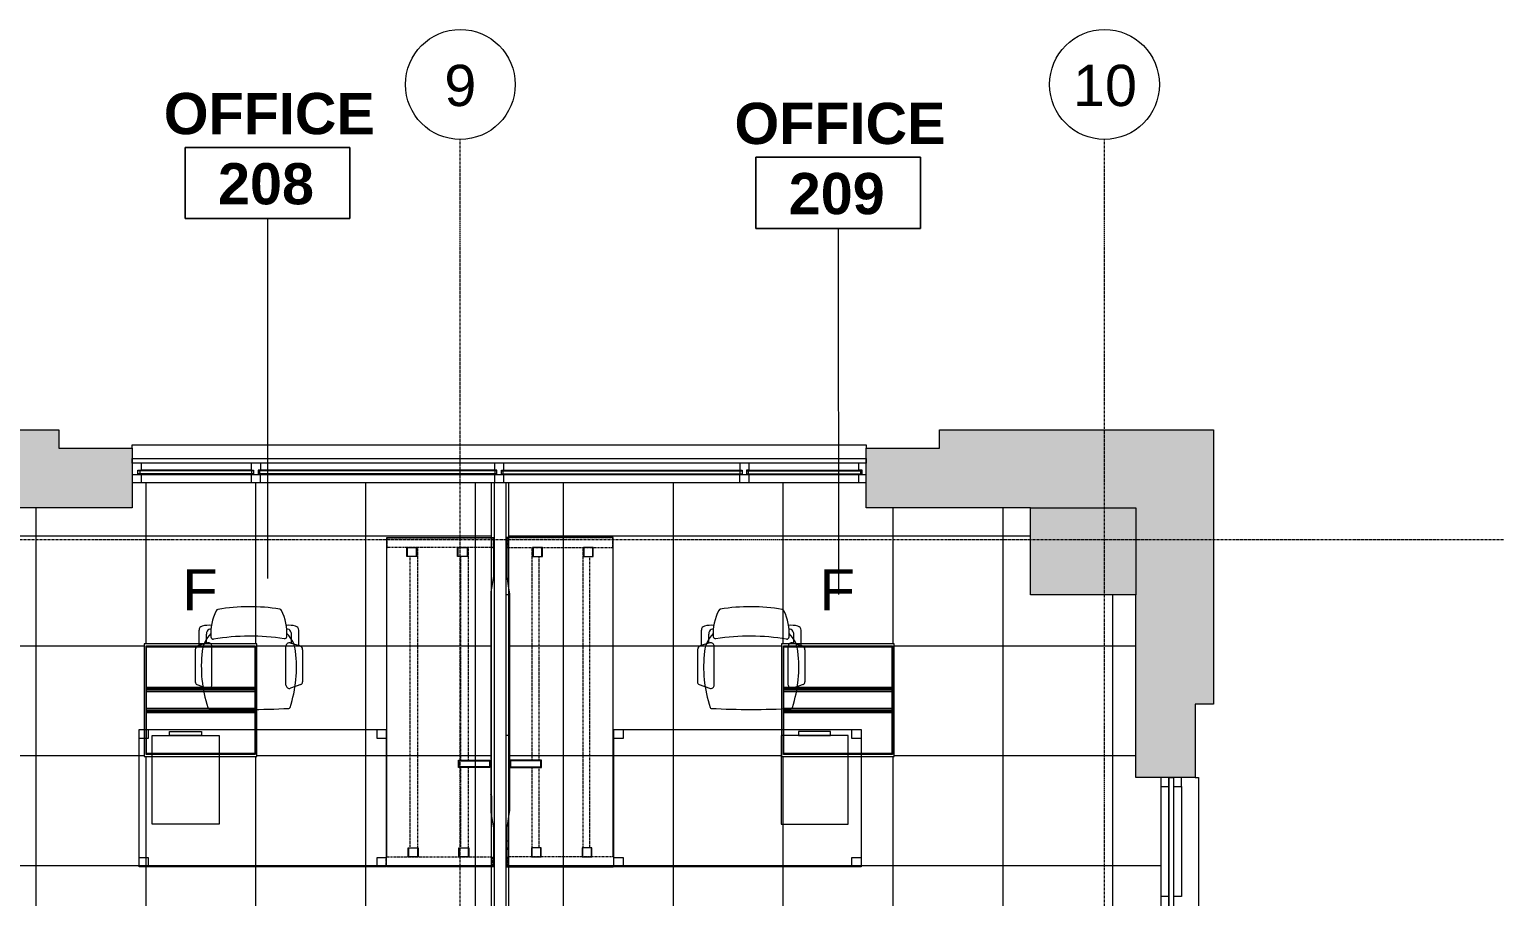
# Model space of a CAD drawing. Header units: inches. Extents: x 29752 to 32426, y -178 to 5722.
# Drawn here: x 31123.4 to 31445.4, y 5532.8 to 5722.1 of the extents above; entities that cross this region are included whole.
import ezdxf

# ---------------------------------------------------------------- set-up
doc = ezdxf.new("R2010")
doc.units = ezdxf.units.IN
doc.header["$MEASUREMENT"] = 0
doc.linetypes.add('Grid Line 1_2_', pattern=[0.875, 0.5, -0.125, 0.125, -0.125])
doc.linetypes.add('Overhead', pattern=[0.15625, 0.09375, -0.0625])
for name, color, linetype, lineweight in [('1900 Duke Street_2nd Flr_LINKED_dwg', 8, 'Continuous', 9), ('A-AREA-IDEN', 2, 'Continuous', 9), ('A-CLNG', 13, 'Continuous', 13), ('A-CLNG-PATT', 13, 'Continuous', 13), ('A-FLOR', 192, 'Continuous', 13), ('A-GLAZ-CURT', 52, 'Continuous', 9), ('A-WALL', 113, 'Continuous', 13), ('A-WALL-PATT', 111, 'Continuous', 13), ('AE-GLAZING', 7, 'Continuous', 9), ('AE-SILL', 7, 'Continuous', 9), ('E-LITE-EQPM', 33, 'Continuous', 9), ('E-LITE-EQPM-IDEN', 33, 'Continuous', 9), ('I-FURN', 30, 'Continuous', 9), ('I-FURN-PNLS', 30, 'Continuous', 9), ('I-WALL', 2, 'Continuous', 13), ('S-GRID', 1, 'Continuous', 9), ('S-GRID-IDEN', 1, 'Continuous', 9)]:
    doc.layers.add(name, color=color, linetype=linetype, lineweight=lineweight)
doc.styles.add('Arial', font='arial.ttf', dxfattribs={"height": 9})
doc.styles.add('Swis721 Lt BT', font='swissl.ttf', dxfattribs={"height": 9})
doc.styles.add('Swis721 Lt BT_B', font='', dxfattribs={"height": 9})
doc.styles.get('Swis721 Lt BT_B').set_extended_font_data('Swis721 Lt BT', bold=True)

# ---------------------------------------------------------------- blocks, each defined once
blk = doc.blocks.new('1900 Duke Street_2nd Flr_LINKED_dwg-5565117-FIRST FLOOR')
at = {"layer": 'AE-GLAZING'}
for p, q in [((2073.75, 1246.92), (2048.5, 1246.92)), ((2048.88, 1246.92), (2048.88, 1246.32)), ((2073.25, 1247.12), (2049.25, 1247.12)), ((2073.37, 1246.32), (2073.37, 1246.92)), ((2126.94, 1246.92), (2074.75, 1246.92)), ((2075.13, 1246.32), (2075.13, 1246.92)), ((2075.25, 1248.62), (2075.25, 1247.12)), ((2126.44, 1248.62), (2126.44, 1247.12)), ((2126.56, 1246.32), (2126.56, 1246.92)), ((2127.94, 1246.92), (2180.5, 1246.92)), ((2128.31, 1246.32), (2128.31, 1246.92)), ((2180, 1248.62), (2180, 1247.12)), ((2180.12, 1246.32), (2180.12, 1246.92)), ((2181.5, 1246.92), (2206.75, 1246.92)), ((2181.88, 1246.32), (2181.88, 1246.92)), ((2182, 1247.12), (2206, 1247.12)), ((2206.37, 1246.92), (2206.37, 1246.32)), ((2073.75, 1246.32), (2048.5, 1246.32)), ((2126.94, 1246.32), (2074.75, 1246.32)), ((2075.25, 1244.37), (2075.25, 1246.12)), ((2127.94, 1246.32), (2180.5, 1246.32)), ((2180, 1244.37), (2180, 1246.12)), ((2181.5, 1246.32), (2206.75, 1246.32)), ((2182, 1246.12), (2182, 1244.37)), ((2272, 1178), (2273.75, 1178)), ((2273.75, 1154), (2272, 1154))]:
    blk.add_line(p, q, dxfattribs=at)
at = {"layer": 'AE-GLAZING', "flags": 128}
for points in [[(2049.25, 1244.37), (2049.25, 1246.12), (2048.5, 1246.12), (2048.5, 1247.12), (2049.25, 1247.12), (2049.25, 1248.62)], [(2073.25, 1248.62), (2073.25, 1247.12), (2073.75, 1247.12), (2073.75, 1246.12), (2073.25, 1246.12)], [(2126.44, 1246.12), (2126.94, 1246.12), (2126.94, 1247.12), (2126.44, 1247.12), (2075.25, 1247.12), (2074.75, 1247.12), (2074.75, 1246.12), (2075.25, 1246.12), (2126.44, 1246.12), (2126.44, 1244.37)], [(2128.44, 1244.37), (2128.44, 1246.12), (2127.94, 1246.12), (2127.94, 1247.12), (2128.44, 1247.12), (2128.44, 1248.62)], [(2128.44, 1247.12), (2180, 1247.12), (2180.5, 1247.12), (2180.5, 1246.12), (2180, 1246.12), (2128.44, 1246.12)], [(2182, 1248.62), (2182, 1247.12), (2181.5, 1247.12), (2181.5, 1246.12), (2182, 1246.12), (2206, 1246.12)], [(2206, 1244.37), (2206, 1246.12), (2206.75, 1246.12), (2206.75, 1247.12), (2206, 1247.12), (2206, 1248.62)], [(2049.25, 1246.12), (2073.25, 1246.12), (2073.25, 1244.37)], [(2274.75, 1178), (2276.5, 1178), (2276.5, 1180)], [(2276.5, 1178), (2276.5, 1154), (2274.75, 1154)]]:
    blk.add_lwpolyline(points, dxfattribs=at)
at = {"layer": 'AE-SILL', "flags": 128}
for points in [[(2047.25, 1251.9), (2047.25, 1252.62), (2207.63, 1252.62), (2207.63, 1251.9)], [(2279.5, 1180), (2280.25, 1180), (2280.25, 1019.62), (2279.5, 1019.62)]]:
    blk.add_lwpolyline(points, dxfattribs=at)
blk = doc.blocks.new('HermanMiller_LayoutStudio_GNTRF_PrimaryWorkSurfaceRectangularFlashGap - Lam 24D 72W Non-Sliding-5948615-FIRST FLOOR')
at = {"layer": 'I-FURN-PNLS'}
for p, q in [((-15.75, 11.47), (-15.67, 11.47)), ((-15.75, -11.81), (-15.75, 11.47)), ((-13.58, 11.47), (56.13, 11.47)), ((56.13, 11.47), (56.13, -11.81)), ((-7.25, -11.81), (-15.75, -11.81)), ((-4.74, -11.42), (-7.25, -11.81)), ((-4.3, -11.33), (-4.74, -11.42)), ((-3.87, -11.27), (-4.3, -11.33)), ((-3.44, -11.24), (-3.87, -11.27)), ((-3.01, -11.23), (-3.44, -11.24)), ((43.4, -11.23), (-3.01, -11.23)), ((43.83, -11.24), (43.4, -11.23)), ((44.26, -11.27), (43.83, -11.24)), ((44.69, -11.33), (44.26, -11.27)), ((45.12, -11.42), (44.69, -11.33)), ((47.64, -11.81), (45.12, -11.42)), ((56.13, -11.81), (47.64, -11.81))]:
    blk.add_line(p, q, dxfattribs=at)
blk = doc.blocks.new('HermanMiller_TuStorage_LK11_BarPullMobilePedestal - Ptd Mtl Frnt 20D BF-5948616-FIRST FLOOR')
at = {"layer": 'I-FURN-PNLS'}
for p, q in [((-7.3125, 9.6875), (7.3125, 9.6875)), ((-7.3125, -9.6875), (-7.3125, 9.6875)), ((-3.5, 10.5625), (3.5, 10.5625)), ((-3.5, 9.6875), (-3.5, 10.5625)), ((3.5, 9.6875), (-3.5, 9.6875)), ((3.5, 10.5625), (3.5, 9.6875)), ((7.3125, 9.6875), (7.3125, -9.6875)), ((7.3125, -9.6875), (-7.3125, -9.6875))]:
    blk.add_line(p, q, dxfattribs=at)
blk = doc.blocks.new('HermanMiller_LayoutStudio_GNBR_BeamsRectangularPrimary - 72W for 24D-5948617-FIRST FLOOR')
at = {"layer": 'I-FURN-PNLS', "linetype": 'Overhead'}
for p, q in [((4.11, 18.76), (67.77, 18.76)), ((69.71, 17.19), (4.11, 17.19)), ((4.11, 7.68), (21.71, 7.68)), ((23.28, 7.68), (67.77, 7.68)), ((21.71, 6.1), (4.11, 6.1)), ((69.71, 6.1), (23.28, 6.1))]:
    blk.add_line(p, q, dxfattribs=at)
blk = doc.blocks.new('HermanMiller_ThrivePortfolio_YT300_Shelf - Surface Clamp No Backdrop Shelf Liner 4H 15W 8D-5948619-FIRST FLOOR')
at = {"layer": 'I-FURN-PNLS'}
for p, q in [((29.27, -34.22), (24.84, -34.22)), ((24.99, -34.19), (29.27, -34.19))]:
    blk.add_line(p, q, dxfattribs=at)
for radius, end in [(0.456, 322.7017), (0.425, 315)]:
    blk.add_arc((29.27, -33.77), radius, 270, end, dxfattribs=at)
blk = doc.blocks.new('HermanMiller_LayoutStudio_GNSG_GenericBeamClamp - Clamp-5948620-FIRST FLOOR')
at = {"layer": 'I-FURN-PNLS'}
for p, q in [((-0.79, 1.38), (0.79, 1.38)), ((-0.79, -5.46), (-0.79, 1.38)), ((-0.67, -5.43), (-0.67, 1.22)), ((-0.67, 1.22), (0.67, 1.22)), ((0.67, 1.22), (0.67, -5.43)), ((0.79, 1.38), (0.79, -5.46)), ((0.79, -5.46), (-0.79, -5.46)), ((0.67, -5.43), (-0.67, -5.43))]:
    blk.add_line(p, q, dxfattribs=at)
blk = doc.blocks.new('HermanMiller_LayoutStudio_GNLFER_EngageLegDeskEndSingleRight - 24D Right Hand-5948621-FIRST FLOOR')
at = {"layer": 'I-FURN-PNLS', "linetype": 'Overhead'}
for p, q in [((-1.05, -12.08), (-1.05, 10.83)), ((-0.94, 10.93), (0.94, 10.93)), ((1.04, 10.83), (1.04, -12.09)), ((0.94, -12.19), (-0.94, -12.19))]:
    blk.add_line(p, q, dxfattribs=at)
at = {"layer": 'I-FURN-PNLS'}
for p, q in [((-2.99, 6.62), (-1.05, 6.62)), ((-2.99, 4.46), (-2.99, 6.62)), ((-2.99, 6.51), (-1.05, 6.51)), ((-2.99, 4.58), (-2.99, 6.51)), ((-1.05, 6.62), (-1.05, 4.46)), ((-1.05, 6.51), (-1.05, 4.58)), ((-1.05, 4.58), (-2.99, 4.58)), ((-1.05, 4.46), (-2.99, 4.46)), ((-2.99, -4.46), (-1.05, -4.46)), ((-2.99, -6.62), (-2.99, -4.46)), ((-2.99, -4.58), (-1.05, -4.58)), ((-2.99, -6.51), (-2.99, -4.58)), ((-1.05, -4.46), (-1.05, -6.62)), ((-1.05, -4.58), (-1.05, -6.51)), ((-1.05, -6.51), (-2.99, -6.51)), ((-1.05, -6.62), (-2.99, -6.62))]:
    blk.add_line(p, q, dxfattribs=at)
at = {"layer": 'I-FURN-PNLS', "linetype": 'Overhead'}
for centre, radius, start, end in [((-0.94, 10.83), 0.105, 90, 180), ((0.94, 10.83), 0.105, 0, 90), ((-0.94, -12.08), 0.107, 180, 270), ((0.94, -12.09), 0.105, 270, 360)]:
    blk.add_arc(centre, radius, start, end, dxfattribs=at)
blk = doc.blocks.new('HermanMiller_LayoutStudio_GNLFEL_EngageLegDeskEndSingleLeft - 24D Left Hand-5948622-FIRST FLOOR')
at = {"layer": 'I-FURN-PNLS', "linetype": 'Overhead'}
for p, q in [((-1.04, -11.61), (-1.04, 11.31)), ((-0.94, 11.41), (0.94, 11.41)), ((1.04, 11.31), (1.04, -11.61)), ((0.94, -11.71), (-0.94, -11.71))]:
    blk.add_line(p, q, dxfattribs=at)
at = {"layer": 'I-FURN-PNLS'}
for p, q in [((1.04, 6.61), (2.99, 6.61)), ((1.04, 4.45), (1.04, 6.61)), ((1.04, 6.5), (2.99, 6.5)), ((1.04, 4.57), (1.04, 6.5)), ((2.99, 6.61), (2.99, 4.45)), ((2.99, 6.5), (2.99, 4.57)), ((2.99, 4.57), (1.04, 4.57)), ((2.99, 4.45), (1.04, 4.45)), ((1.04, -4.47), (2.99, -4.47)), ((1.04, -6.63), (1.04, -4.47)), ((1.04, -4.59), (2.99, -4.59)), ((1.04, -6.52), (1.04, -4.59)), ((2.99, -4.47), (2.99, -6.63)), ((2.99, -4.59), (2.99, -6.52)), ((2.99, -6.52), (1.04, -6.52)), ((2.99, -6.63), (1.04, -6.63))]:
    blk.add_line(p, q, dxfattribs=at)
at = {"layer": 'I-FURN-PNLS', "linetype": 'Overhead'}
for centre, radius, start, end in [((-0.94, 11.31), 0.105, 90, 180), ((0.94, 11.31), 0.105, 0, 90), ((-0.94, -11.61), 0.107, 180, 270), ((0.94, -11.61), 0.105, 270, 0)]:
    blk.add_arc(centre, radius, start, end, dxfattribs=at)
blk = doc.blocks.new('Rectangular Table - Rectangular Table 3-5948623-FIRST FLOOR')
at = {"layer": 'I-FURN'}
for p, q in [((-27, 13), (-27, 15)), ((-27, 15), (-25, 15)), ((-25, 13), (-27, 13)), ((-27, -13), (-27, 13)), ((-25, 15), (-25, 13)), ((-25, 15), (25, 15)), ((25, 15), (27, 15)), ((25, 13), (25, 15)), ((27, 13), (25, 13)), ((27, 15), (27, 13)), ((27, 13), (27, -12.94)), ((-27, -15), (-27, -13)), ((-27, -13), (-25, -13)), ((-25, -15), (-27, -15)), ((-25, -13), (-25, -15)), ((25, -15), (-25, -15)), ((25, -15), (25, -13)), ((25, -13), (27, -13)), ((27, -15), (25, -15)), ((27, -13), (27, -15))]:
    blk.add_line(p, q, dxfattribs=at)
blk = doc.blocks.new('Steelcase - Seating - Gesture - Work Chair2 - Wrapp Back - 4D Arm_Caster-5806142-FIRST FLOOR')
at = {"layer": 'I-FURN'}
for p, q in [((-10.89, 14.02), (-10.89, 17.31)), ((-9.29, 14.44), (-9.29, 16.44)), ((9.29, 14.44), (9.29, 16.44)), ((10.89, 14.02), (10.89, 17.31)), ((-11.74, 13.02), (-11.74, 5.99)), ((-9.03, 14.51), (-10.99, 13.99)), ((-8.09, 5.32), (-8.09, 13.79)), ((8.09, 5.32), (8.09, 13.79)), ((9.03, 14.51), (10.99, 13.99)), ((11.74, 13.02), (11.74, 5.99)), ((-11.35, 5.44), (-9.09, 4.62)), ((11.35, 5.44), (9.09, 4.62))]:
    blk.add_line(p, q, dxfattribs=at)
for centre, radius, start, end in [((2.78, 16.57), 11.1, 153.3879, 183.8774), ((-6.7, 21.32), 0.5, 100.1783, 153.3879), ((0.18, -16.95), 39.38, 80.3974, 100.1783), ((6.66, 21.39), 0.5, 27.0184, 80.3974), ((-2.78, 16.57), 11.1, 356.6121, 27.0184), ((-9.98, 17.31), 0.911, 104.1732, 180), ((-8.73, 12.36), 6.02, 84.7307, 104.1732), ((-3.71, 11.94), 6.53, 134.8425, 173.2404), ((-7.97, 16.44), 1.32, 150.2619, 180), ((-8.34, 16.66), 0.896, 85.7417, 150.2619), ((8.73, 12.36), 6.02, 75.8268, 95.2693), ((8.34, 16.66), 0.896, 29.7381, 94.2583), ((3.71, 11.94), 6.53, 6.7596, 45.1575), ((7.97, 16.44), 1.32, 360, 29.7381), ((9.98, 17.31), 0.911, 360, 75.8268), ((-10.74, 13.02), 1, 105, 180), ((-8.84, 13.79), 0.75, 0, 105), ((-7.79, 15.86), 0.5, 183.8774, 279.1411), ((0.29, -34.42), 50.42, 81.5232, 99.1411), ((7.8, 15.95), 0.5, 261.5232, 356.6121), ((8.84, 13.79), 0.75, 75, 180), ((10.74, 13.02), 1, 0, 75), ((18.38, 9.32), 28.78, 173.2404, 197.9891), ((-18.38, 9.32), 28.78, 341.9891, 6.7596), ((-11.15, 5.99), 0.585, 180, 250), ((-8.84, 5.32), 0.75, 250, 360), ((8.84, 5.32), 0.75, 180, 290), ((11.15, 5.99), 0.585, 290, 0), ((-8.71, 0.53), 0.3, 197.9891, 267.0254), ((0.1, 169.98), 169.98, 267.0254, 272.9069), ((8.7, 0.52), 0.3, 272.9069, 341.9891)]:
    blk.add_arc(centre, radius, start, end, dxfattribs=at)
blk = doc.blocks.new('HermanMiller_LayoutStudio_GNTRF_PrimaryWorkSurfaceRectangularFlashGap - Lam 24D 72W Non-Sliding-5842112-FIRST FLOOR')
at = {"layer": 'I-FURN-PNLS'}
for p, q in [((-15.75, 11.81), (-15.75, -11.47)), ((-7.25, 11.81), (-15.75, 11.81)), ((-4.74, 11.42), (-7.25, 11.81)), ((-4.3, 11.33), (-4.74, 11.42)), ((-3.87, 11.27), (-4.3, 11.33)), ((-3.44, 11.24), (-3.87, 11.27)), ((-3.01, 11.23), (-3.44, 11.24)), ((43.4, 11.23), (-3.01, 11.23)), ((43.83, 11.24), (43.4, 11.23)), ((44.26, 11.27), (43.83, 11.24)), ((44.69, 11.33), (44.26, 11.27)), ((45.12, 11.42), (44.69, 11.33)), ((47.64, 11.81), (45.12, 11.42)), ((56.13, 11.81), (47.64, 11.81)), ((56.13, -11.47), (56.13, 11.81)), ((-15.75, -11.47), (-15.67, -11.47)), ((-13.58, -11.47), (56.13, -11.47))]:
    blk.add_line(p, q, dxfattribs=at)
blk = doc.blocks.new('HermanMiller_TuStorage_LK11_BarPullMobilePedestal - Ptd Mtl Frnt 20D BF-5806128-FIRST FLOOR')
at = {"layer": 'I-FURN-PNLS'}
for p, q in [((7.3125, 9.6875), (-7.3125, 9.6875)), ((-7.3125, 9.6875), (-7.3125, -9.6875)), ((7.3125, -9.6875), (7.3125, 9.6875)), ((-7.3125, -9.6875), (7.3125, -9.6875)), ((3.5, -9.6875), (-3.5, -9.6875)), ((-3.5, -9.6875), (-3.5, -10.5625)), ((-3.5, -10.5625), (3.5, -10.5625)), ((3.5, -10.5625), (3.5, -9.6875))]:
    blk.add_line(p, q, dxfattribs=at)
blk = doc.blocks.new('HermanMiller_LayoutStudio_GNBR_BeamsRectangularPrimary - 72W for 24D-5806223-FIRST FLOOR')
at = {"layer": 'I-FURN-PNLS', "linetype": 'Overhead'}
for p, q in [((21.71, -6.1), (4.11, -6.1)), ((69.71, -6.1), (23.28, -6.1)), ((4.11, -7.68), (21.71, -7.68)), ((23.28, -7.68), (67.77, -7.68)), ((69.71, -17.19), (4.11, -17.19)), ((4.11, -18.76), (67.77, -18.76))]:
    blk.add_line(p, q, dxfattribs=at)
blk = doc.blocks.new('HermanMiller_ThrivePortfolio_YT300_Shelf - Surface Clamp No Backdrop Shelf Liner 4H 15W 8D-5842113-FIRST FLOOR')
at = {"layer": 'I-FURN-PNLS'}
for p, q in [((29.27, 34.22), (24.84, 34.22)), ((24.99, 34.19), (29.27, 34.19))]:
    blk.add_line(p, q, dxfattribs=at)
for radius, start in [(0.456, 37.2983), (0.425, 45)]:
    blk.add_arc((29.27, 33.77), radius, start, 90, dxfattribs=at)
blk = doc.blocks.new('HermanMiller_LayoutStudio_GNSG_GenericBeamClamp - Clamp-5806140-FIRST FLOOR')
at = {"layer": 'I-FURN-PNLS'}
for p, q in [((0.79, 5.46), (-0.79, 5.46)), ((-0.79, 5.46), (-0.79, -1.38)), ((0.67, 5.43), (-0.67, 5.43)), ((-0.67, 5.43), (-0.67, -1.22)), ((0.67, -1.22), (0.67, 5.43)), ((0.79, -1.38), (0.79, 5.46)), ((-0.79, -1.38), (0.79, -1.38)), ((-0.67, -1.22), (0.67, -1.22))]:
    blk.add_line(p, q, dxfattribs=at)
blk = doc.blocks.new('HermanMiller_LayoutStudio_GNLFER_EngageLegDeskEndSingleRight - 24D Right Hand-5806152-FIRST FLOOR')
at = {"layer": 'I-FURN-PNLS', "linetype": 'Overhead'}
for p, q in [((-1.05, 12.08), (-1.05, -10.83)), ((0.94, 12.19), (-0.94, 12.19)), ((1.04, -10.83), (1.04, 12.09)), ((-0.94, -10.93), (0.94, -10.93))]:
    blk.add_line(p, q, dxfattribs=at)
at = {"layer": 'I-FURN-PNLS'}
for p, q in [((-2.99, 6.62), (-2.99, 4.46)), ((-1.05, 6.62), (-2.99, 6.62)), ((-1.05, 6.51), (-2.99, 6.51)), ((-2.99, 6.51), (-2.99, 4.58)), ((-1.05, 4.46), (-1.05, 6.62)), ((-1.05, 4.58), (-1.05, 6.51)), ((-2.99, 4.58), (-1.05, 4.58)), ((-2.99, 4.46), (-1.05, 4.46)), ((-2.99, -4.46), (-2.99, -6.62)), ((-1.05, -4.46), (-2.99, -4.46)), ((-1.05, -4.58), (-2.99, -4.58)), ((-2.99, -4.58), (-2.99, -6.51)), ((-1.05, -6.62), (-1.05, -4.46)), ((-1.05, -6.51), (-1.05, -4.58)), ((-2.99, -6.51), (-1.05, -6.51)), ((-2.99, -6.62), (-1.05, -6.62))]:
    blk.add_line(p, q, dxfattribs=at)
at = {"layer": 'I-FURN-PNLS', "linetype": 'Overhead'}
for centre, radius, start, end in [((-0.94, 12.08), 0.107, 90, 180), ((0.94, 12.09), 0.105, 0, 90), ((-0.94, -10.83), 0.105, 180, 270), ((0.94, -10.83), 0.105, 270, 360)]:
    blk.add_arc(centre, radius, start, end, dxfattribs=at)
blk = doc.blocks.new('HermanMiller_LayoutStudio_GNLFEL_EngageLegDeskEndSingleLeft - 24D Left Hand-5805487-FIRST FLOOR')
at = {"layer": 'I-FURN-PNLS', "linetype": 'Overhead'}
for p, q in [((-1.04, 11.61), (-1.04, -11.31)), ((0.94, 11.71), (-0.94, 11.71)), ((1.04, -11.31), (1.04, 11.61)), ((-0.94, -11.41), (0.94, -11.41))]:
    blk.add_line(p, q, dxfattribs=at)
at = {"layer": 'I-FURN-PNLS'}
for p, q in [((2.99, 6.63), (1.04, 6.63)), ((1.04, 6.63), (1.04, 4.47)), ((2.99, 6.52), (1.04, 6.52)), ((1.04, 6.52), (1.04, 4.59)), ((2.99, 4.47), (2.99, 6.63)), ((2.99, 4.59), (2.99, 6.52)), ((1.04, 4.59), (2.99, 4.59)), ((1.04, 4.47), (2.99, 4.47)), ((2.99, -4.45), (1.04, -4.45)), ((1.04, -4.45), (1.04, -6.61)), ((2.99, -4.57), (1.04, -4.57)), ((1.04, -4.57), (1.04, -6.5)), ((2.99, -6.61), (2.99, -4.45)), ((2.99, -6.5), (2.99, -4.57)), ((1.04, -6.5), (2.99, -6.5)), ((1.04, -6.61), (2.99, -6.61))]:
    blk.add_line(p, q, dxfattribs=at)
at = {"layer": 'I-FURN-PNLS', "linetype": 'Overhead'}
for centre, radius, start, end in [((-0.94, 11.61), 0.107, 90, 180), ((0.94, 11.61), 0.105, 360, 90), ((-0.94, -11.31), 0.105, 180, 270), ((0.94, -11.31), 0.105, 270, 360)]:
    blk.add_arc(centre, radius, start, end, dxfattribs=at)
blk = doc.blocks.new('Rectangular Table - Rectangular Table 3-V16-FIRST FLOOR')
at = {"layer": 'I-FURN'}
for p, q in [((-27, 13), (-27, 15)), ((-27, 15), (-25, 15)), ((-25, 13), (-27, 13)), ((-27, -13), (-27, 13)), ((-25, 15), (-25, 13)), ((-25, 15), (24.99, 15)), ((25, 15), (27, 15)), ((25, 13), (25, 15)), ((27, 13), (25, 13)), ((27, 15), (27, 13)), ((27, 12.94), (27, -13)), ((-27, -15), (-27, -13)), ((-27, -13), (-25, -13)), ((-25, -15), (-27, -15)), ((-25, -13), (-25, -15)), ((24.99, -15), (-25, -15)), ((25, -15), (25, -13)), ((25, -13), (27, -13)), ((27, -15), (25, -15)), ((27, -13), (27, -15))]:
    blk.add_line(p, q, dxfattribs=at)
blk = doc.blocks.new('Steelcase - Seating - Gesture - Work Chair2 - Wrapp Back - 4D Arm_Caster-5842115-FIRST FLOOR')
at = {"layer": 'I-FURN'}
for p, q in [((-11.74, -13.02), (-11.74, -5.99)), ((-11.35, -5.44), (-9.09, -4.62)), ((-8.09, -5.32), (-8.09, -13.79)), ((8.09, -5.32), (8.09, -13.79)), ((11.35, -5.44), (9.09, -4.62)), ((11.74, -13.02), (11.74, -5.99)), ((-9.03, -14.51), (-10.99, -13.99)), ((-10.89, -14.02), (-10.89, -17.31)), ((-9.29, -14.44), (-9.29, -16.44)), ((9.03, -14.51), (10.99, -13.99)), ((9.29, -14.44), (9.29, -16.44)), ((10.89, -14.02), (10.89, -17.31))]:
    blk.add_line(p, q, dxfattribs=at)
for centre, radius, start, end in [((0.1, -169.98), 169.98, 87.0931, 92.9746), ((18.38, -9.32), 28.78, 162.0109, 186.7596), ((-8.71, -0.53), 0.3, 92.9746, 162.0109), ((8.7, -0.52), 0.3, 18.0109, 87.0931), ((-18.38, -9.32), 28.78, 353.2404, 18.0109), ((-11.15, -5.99), 0.585, 110, 180), ((-8.84, -5.32), 0.75, 0, 110), ((8.84, -5.32), 0.75, 70, 180), ((11.15, -5.99), 0.585, 360, 70), ((-3.71, -11.94), 6.53, 186.7596, 225.1575), ((3.71, -11.94), 6.53, 314.8425, 353.2404), ((-10.74, -13.02), 1, 180, 255), ((-8.84, -13.79), 0.75, 255, 360), ((2.78, -16.57), 11.1, 176.1226, 206.6121), ((-7.79, -15.86), 0.5, 80.8589, 176.1226), ((0.29, 34.42), 50.42, 260.8589, 278.4768), ((-2.78, -16.57), 11.1, 332.9816, 3.3879), ((7.8, -15.95), 0.5, 3.3879, 98.4768), ((8.84, -13.79), 0.75, 180, 285), ((10.74, -13.02), 1, 285, 360), ((-9.98, -17.31), 0.911, 180, 255.8268), ((-8.73, -12.36), 6.02, 255.8268, 275.2693), ((-7.97, -16.44), 1.32, 180, 209.7381), ((-8.34, -16.66), 0.896, 209.7381, 274.2583), ((8.73, -12.36), 6.02, 264.7307, 284.1732), ((8.34, -16.66), 0.896, 265.7417, 330.2619), ((7.97, -16.44), 1.32, 330.2619, 0), ((9.98, -17.31), 0.911, 284.1732, 0), ((-6.7, -21.32), 0.5, 206.6121, 259.8217), ((0.18, 16.95), 39.38, 259.8217, 279.6026), ((6.66, -21.39), 0.5, 279.6026, 332.9816)]:
    blk.add_arc(centre, radius, start, end, dxfattribs=at)
blk = doc.blocks.new('System Panel - Glazed-6062858-FIRST FLOOR')
at = {"layer": 'A-GLAZ-CURT', "lineweight": 13}
for p, q in [((-80.1875, 0.75), (-80.1875, 1.75)), ((-80.1875, 1.75), (80.1875, 1.75)), ((80.1875, 0.75), (-80.1875, 0.75)), ((80.1875, 1.75), (80.1875, 0.75))]:
    blk.add_line(p, q, dxfattribs=at)
blk = doc.blocks.new('L-Recessed-Axis-Plano - 2 X 2-4550865-FIRST FLOOR')
at = {"layer": 'E-LITE-EQPM'}
for p, q in [((11.91, 11.87), (-11.91, 11.87)), ((-11.91, 11.87), (-11.91, -11.88)), ((-11.88, -11.56), (-11.88, 11.56)), ((-11.88, 11.56), (11.87, 11.56)), ((11.87, 11.56), (11.87, -11.56)), ((11.91, -11.88), (11.91, 11.87)), ((-11.88, 2.74), (11.87, 2.74)), ((11.87, 2.51), (-11.88, 2.51)), ((-11.88, 2.3), (11.87, 2.3)), ((-11.88, 2.2), (11.87, 2.2)), ((-11.88, 1.83), (11.87, 1.83)), ((-11.88, -1.83), (11.87, -1.83)), ((-11.88, -2.2), (11.87, -2.2)), ((-11.88, -2.3), (11.87, -2.3)), ((-11.88, -2.51), (11.87, -2.51)), ((-11.88, -2.74), (11.87, -2.74)), ((-11.91, -11.88), (11.91, -11.88)), ((11.87, -11.56), (-11.88, -11.56))]:
    blk.add_line(p, q, dxfattribs=at)
blk = doc.blocks.new('Room Tag - Room Name and Number-3379422-FIRST FLOOR')
at = {"layer": 'A-AREA-IDEN'}
for p, q in [((-0.1881, -0.1636), (-0.1881, -0.0018)), ((-0.1881, -0.0018), (0.1869, -0.0018)), ((0.1869, -0.0018), (-0.1881, -0.0018)), ((-0.1881, -0.0018), (-0.1881, -0.1636)), ((0.1869, -0.0018), (0.1869, -0.1636)), ((0.1869, -0.1636), (0.1869, -0.0018)), ((0.1869, -0.1636), (-0.1881, -0.1636)), ((-0.1881, -0.1636), (0.1869, -0.1636))]:
    blk.add_line(p, q, dxfattribs=at)
blk = doc.blocks.new('Grid - Grid Head - Circle-50561-FIRST FLOOR')
at = {"layer": 'S-GRID-IDEN'}
blk.add_circle((0, 0), 0.125, dxfattribs=at)

msp = doc.modelspace()

# ---------------------------------------------------------------- hatches: boundary and pattern name
at = {"layer": 'A-CLNG-PATT'}
h = msp.add_hatch(dxfattribs=at)
h.set_pattern_fill('FP_9', color=256, style=0, pattern_type=2)
h.set_pattern_definition([(90, (31148.8, 5539.56), (24, -1e-15), []), (0, (31148.8, 5539.56), (0, -24), [])])
h.paths.add_polyline_path([(31104.42, 5443.56), (31224.3, 5443.56), (31224.3, 5623.19), (31145.8, 5623.19), (31145.77, 5617.71), (31105.23, 5617.69), (31105.23, 5599.69), (31100.8, 5599.69), (31100.8, 5443.56)], flags=0)
h.paths.add_polyline_path([(31168.4, 5467.4), (31148.44, 5467.4), (31148.44, 5491.97), (31173.06, 5491.97), (31173.06, 5467.4)], flags=0)
h.paths.add_polyline_path([(31173.06, 5563.4), (31148.44, 5563.4), (31148.44, 5587.97), (31173.06, 5587.97), (31173.06, 5577.22)], flags=0)
h = msp.add_hatch(dxfattribs=at)
h.set_pattern_fill('FP_10', color=256, style=0, pattern_type=2)
h.set_pattern_definition([(90, (31288.05, 5539.56), (24, -1e-15), []), (0, (31288.05, 5539.56), (0, -24), [])])
h.paths.add_polyline_path([(31355.3, 5426.94), (31370.55, 5426.94), (31370.55, 5558.81), (31365.05, 5558.81), (31365.04, 5598.71), (31342.1, 5598.71), (31342.1, 5617.71), (31306.17, 5617.71), (31306.17, 5623.19), (31228.05, 5623.19), (31228.05, 5443.56), (31355.3, 5443.56), (31355.3, 5427.97)], flags=0)
h.paths.add_polyline_path([(31312.31, 5467.4), (31287.69, 5467.4), (31287.69, 5491.97), (31312.31, 5491.97)], flags=0)
h.paths.add_polyline_path([(31305.17, 5563.4), (31287.69, 5563.4), (31287.69, 5587.97), (31312.31, 5587.97), (31312.31, 5563.4)], flags=0)
at = {"layer": 'A-WALL'}
msp.add_hatch(color=250, dxfattribs=at).paths.add_polyline_path([(31365.04, 5598.71), (31365.05, 5598.71), (31365.05, 5617.71), (31342.1, 5617.69), (31342.1, 5598.71), (31365.04, 5598.71)], flags=0)
at = {"layer": 'A-WALL-PATT', "lineweight": 9}
for points in [[(31108.2, 5617.71), (31129.8, 5617.71), (31129.8, 5634.71), (31094.17, 5634.71), (31094.17, 5617.71), (31105.54, 5617.71)], [(31357.67, 5617.71), (31382.05, 5617.71), (31382.05, 5634.71), (31322.17, 5634.71), (31322.17, 5617.71), (31351.72, 5617.71)], [(31145.77, 5617.71), (31145.8, 5617.71), (31145.8, 5630.71), (31129.8, 5630.71), (31129.8, 5617.71)], [(31322.17, 5617.71), (31322.17, 5630.71), (31306.17, 5630.71), (31306.21, 5617.71)], [(31369.05, 5574.81), (31382.05, 5574.81), (31382.05, 5617.71), (31365.05, 5617.69), (31365.05, 5574.81), (31366.44, 5574.81)], [(31365.08, 5558.81), (31378.05, 5558.81), (31378.05, 5574.81), (31365.05, 5574.81), (31365.05, 5558.81)]]:
    msp.add_hatch(color=7, dxfattribs=at).paths.add_polyline_path(points, flags=0)
h = msp.add_hatch(dxfattribs=at)
h.set_pattern_fill('FP_1', color=256, style=0, pattern_type=2)
h.set_pattern_definition([(0, (0, 0), (30.72, 7.68), [1.267, -21.773, 1.267, -21.773, -122.88]), (0, (0, 0), (30.72, 7.68), [-46.08, 1.267, -44.813, 1.267, -21.773, -53.76]), (0, (0, 0), (30.72, 7.68), [-115.2, 1.267, -14.093, 1.267, -37.133]), (120, (11.52, 3.84), (-22.0110751, 22.7643004), [1.267, -21.773, 1.267, -21.773, -122.88]), (120, (11.52, 3.84), (-22.0110751, 22.7643004), [-46.08, 1.267, -44.813, 1.267, -21.773, -53.76]), (120, (11.52, 3.84), (-22.0110751, 22.7643004), [-115.2, 1.267, -14.093, 1.267, -37.133]), (240, (15.36, 19.2), (-8.7089249, -30.4443004), [1.267, -21.773, 1.267, -21.773, -122.88]), (240, (15.36, 19.2), (-8.7089249, -30.4443004), [-46.08, 1.267, -44.813, 1.267, -21.773, -53.76]), (240, (15.36, 19.2), (-8.7089249, -30.4443004), [-115.2, 1.267, -14.093, 1.267, -37.133])])
h.paths.add_polyline_path([(31227.42, 5440.1), (31228.05, 5440.1), (31228.05, 5623.19), (31227.42, 5623.19), (31227.42, 5443.05)], flags=0)

# ---------------------------------------------------------------- linework, layer by layer
at = {"layer": 'A-AREA-IDEN'}
for p, q in [((31175.46, 5602.28), (31175.45, 5680.85)), ((31300.16, 5598.74), (31300.15, 5678.7))]:
    msp.add_line(p, q, dxfattribs=at)
at = {"layer": 'A-CLNG'}
for p, q in [((31145.8, 5623.19), (31224.3, 5623.19)), ((31228.05, 5623.19), (31306.17, 5623.19)), ((31173.06, 5587.97), (31148.44, 5587.97)), ((31148.44, 5587.97), (31148.44, 5563.4)), ((31173.06, 5563.4), (31173.06, 5587.97)), ((31312.31, 5587.97), (31287.69, 5587.97)), ((31287.69, 5587.97), (31287.69, 5563.4)), ((31312.31, 5563.4), (31312.31, 5587.97)), ((31148.44, 5563.4), (31173.06, 5563.4)), ((31287.69, 5563.4), (31312.31, 5563.4)), ((31370.55, 5558.81), (31370.55, 5426.94))]:
    msp.add_line(p, q, dxfattribs=at)
at = {"layer": 'A-FLOR'}
for p, q in [((31145.8, 5624.94), (31306.17, 5624.94)), ((31372.3, 5558.81), (31372.3, 5398.44))]:
    msp.add_line(p, q, dxfattribs=at)
at = {"layer": 'A-WALL', "color": 8, "lineweight": 20}
for p, q in [((31094.17, 5634.71), (31129.8, 5634.71)), ((31129.8, 5634.71), (31129.8, 5630.71)), ((31322.17, 5630.71), (31322.17, 5634.71)), ((31322.17, 5634.71), (31382.05, 5634.71)), ((31382.05, 5634.71), (31382.05, 5574.81)), ((31129.8, 5630.71), (31145.8, 5630.71)), ((31145.8, 5630.71), (31145.8, 5617.71)), ((31306.17, 5617.71), (31306.17, 5630.71)), ((31306.17, 5630.71), (31322.17, 5630.71)), ((31145.8, 5617.71), (31105.23, 5617.71)), ((31342.1, 5617.71), (31306.17, 5617.71)), ((31342.1, 5598.71), (31342.1, 5617.71)), ((31365.05, 5598.71), (31342.1, 5598.71)), ((31365.05, 5558.81), (31365.05, 5598.71)), ((31382.05, 5574.81), (31378.05, 5574.81)), ((31378.05, 5574.81), (31378.05, 5558.81)), ((31378.05, 5558.81), (31365.05, 5558.81))]:
    msp.add_line(p, q, dxfattribs=at)
at = {"layer": 'A-WALL'}
for p, q in [((31224.92, 5623.19), (31224.92, 5440.1)), ((31227.42, 5623.19), (31227.42, 5440.1))]:
    msp.add_line(p, q, dxfattribs=at)
at = {"layer": 'A-WALL', "lineweight": 9}
for p, q in [((31342.1, 5617.71), (31365.05, 5617.71)), ((31365.05, 5617.71), (31365.05, 5598.71))]:
    msp.add_line(p, q, dxfattribs=at)
at = {"layer": 'I-WALL'}
for p, q in [((31224.3, 5623.19), (31228.05, 5623.19)), ((31224.3, 5439.81), (31224.3, 5623.19)), ((31228.05, 5623.19), (31228.05, 5439.81))]:
    msp.add_line(p, q, dxfattribs=at)
at = {"layer": 'S-GRID', "linetype": 'Grid Line 1_2_'}
for p, q in [((31217.49, 4277.77), (31217.49, 5698.13)), ((31358.24, 4277.77), (31358.24, 5698.13)), ((31445.42, 5610.71), (29775.66, 5610.71))]:
    msp.add_line(p, q, dxfattribs=at)

# ---------------------------------------------------------------- block references
at = {"layer": '1900 Duke Street_2nd Flr_LINKED_dwg', "color": 7}
msp.add_blockref('1900 Duke Street_2nd Flr_LINKED_dwg-5565117-FIRST FLOOR', (29098.55, 4378.81), dxfattribs=at)
at = {"layer": 'A-AREA-IDEN', "xscale": 95.99999999999994, "yscale": 95.99999999999994, "zscale": 95.99999999999994}
for p in [(31175.44, 5696.55), (31300.13, 5694.4)]:
    msp.add_blockref('Room Tag - Room Name and Number-3379422-FIRST FLOOR', p, dxfattribs=at)
at = {"layer": 'A-GLAZ-CURT'}
msp.add_blockref('System Panel - Glazed-6062858-FIRST FLOOR', (31225.99, 5626.69), dxfattribs=at)
at = {"layer": 'A-GLAZ-CURT', "rotation": 270}
msp.add_blockref('System Panel - Glazed-6062858-FIRST FLOOR', (31371.55, 5478.62), dxfattribs=at)
at = {"layer": 'E-LITE-EQPM', "extrusion": (0, 0, -1)}
for p in [(-31160.75, 5575.69), (-31300, 5575.69)]:
    msp.add_blockref('L-Recessed-Axis-Plano - 2 X 2-4550865-FIRST FLOOR', p, dxfattribs=at)
at = {"layer": 'I-FURN'}
for name, p in [('Steelcase - Seating - Gesture - Work Chair2 - Wrapp Back - 4D Arm_Caster-5806142-FIRST FLOOR', (31171.3, 5573.66)), ('Rectangular Table - Rectangular Table 3-5948623-FIRST FLOOR', (31174.3, 5554.31))]:
    msp.add_blockref(name, p, dxfattribs=at)
at = {"layer": 'I-FURN', "rotation": 180}
for name, p in [('Steelcase - Seating - Gesture - Work Chair2 - Wrapp Back - 4D Arm_Caster-5842115-FIRST FLOOR', (31281.05, 5573.66)), ('Rectangular Table - Rectangular Table 3-V16-FIRST FLOOR', (31278.05, 5554.31))]:
    msp.add_blockref(name, p, dxfattribs=at)
at = {"layer": 'I-FURN-PNLS'}
for name, p, rotation in [('HermanMiller_LayoutStudio_GNTRF_PrimaryWorkSurfaceRectangularFlashGap - Lam 24D 72W Non-Sliding-5948615-FIRST FLOOR', (31212.9, 5555.05), 90.00000000000165), ('HermanMiller_LayoutStudio_GNLFER_EngageLegDeskEndSingleRight - 24D Right Hand-5948621-FIRST FLOOR', (31212.44, 5610.06), 90.00000000000165), ('HermanMiller_LayoutStudio_GNTRF_PrimaryWorkSurfaceRectangularFlashGap - Lam 24D 72W Non-Sliding-5842112-FIRST FLOOR', (31239.45, 5555.05), 89.99999999999835), ('HermanMiller_LayoutStudio_GNLFER_EngageLegDeskEndSingleRight - 24D Right Hand-5806152-FIRST FLOOR', (31239.91, 5610.06), 89.99999999999835), ('HermanMiller_LayoutStudio_GNBR_BeamsRectangularPrimary - 72W for 24D-5948617-FIRST FLOOR', (31225.3, 5539.31), 90.00000000000165), ('HermanMiller_LayoutStudio_GNBR_BeamsRectangularPrimary - 72W for 24D-5806223-FIRST FLOOR', (31227.05, 5539.31), 89.99999999999835), ('HermanMiller_TuStorage_LK11_BarPullMobilePedestal - Ptd Mtl Frnt 20D BF-5806128-FIRST FLOOR', (31294.89, 5558.29), 180), ('HermanMiller_LayoutStudio_GNSG_GenericBeamClamp - Clamp-5948620-FIRST FLOOR', (31218.47, 5561.8), 90.00000000000165), ('HermanMiller_LayoutStudio_GNSG_GenericBeamClamp - Clamp-5806140-FIRST FLOOR', (31233.88, 5561.8), 89.99999999999835), ('HermanMiller_ThrivePortfolio_YT300_Shelf - Surface Clamp No Backdrop Shelf Liner 4H 15W 8D-5948619-FIRST FLOOR', (31190.08, 5525.53), 90.00000000000165), ('HermanMiller_ThrivePortfolio_YT300_Shelf - Surface Clamp No Backdrop Shelf Liner 4H 15W 8D-5842113-FIRST FLOOR', (31262.26, 5525.53), 89.99999999999835), ('HermanMiller_LayoutStudio_GNLFEL_EngageLegDeskEndSingleLeft - 24D Left Hand-5948622-FIRST FLOOR', (31212.71, 5540.43), 90.00000000000165), ('HermanMiller_LayoutStudio_GNLFEL_EngageLegDeskEndSingleLeft - 24D Left Hand-5805487-FIRST FLOOR', (31239.64, 5540.43), 89.99999999999835)]:
    msp.add_blockref(name, p, dxfattribs=dict(at, rotation=rotation))
msp.add_blockref('HermanMiller_TuStorage_LK11_BarPullMobilePedestal - Ptd Mtl Frnt 20D BF-5948616-FIRST FLOOR', (31157.46, 5558.29), dxfattribs=at)
at = {"layer": 'S-GRID-IDEN', "xscale": 95.99999999999994, "yscale": 95.99999999999994, "zscale": 95.99999999999994}
for p in [(31217.49, 5710.13), (31358.24, 5710.13)]:
    msp.add_blockref('Grid - Grid Head - Circle-50561-FIRST FLOOR', p, dxfattribs=at)

# ---------------------------------------------------------------- texts
at = {"layer": 'A-AREA-IDEN', "char_height": 9, "attachment_point": 1, "style": 'Swis721 Lt BT_B'}
for s, insert, width in [('OFFICE', (31152.7, 5708.27), 54.843), ('OFFICE', (31277.39, 5706.12), 54.843), ('208', (31164.54, 5692.95), 25.452), ('209', (31289.24, 5690.8), 25.452)]:
    msp.add_mtext(s, dxfattribs=dict(at, insert=insert, width=width))
at = {"layer": 'E-LITE-EQPM-IDEN', "char_height": 9, "width": 9.393, "attachment_point": 1, "style": 'Arial'}
for insert in [(31156.77, 5604.28), (31296.02, 5604.28)]:
    msp.add_mtext('F', dxfattribs=dict(at, insert=insert))
at = {"layer": 'S-GRID-IDEN', "char_height": 9, "attachment_point": 1, "style": 'Swis721 Lt BT'}
for s, insert, width in [('9', (31213.99, 5714.42), 8.181), ('10', (31351.35, 5714.42), 16.362)]:
    msp.add_mtext(s, dxfattribs=dict(at, insert=insert, width=width))

doc.saveas('drawing.dxf')
